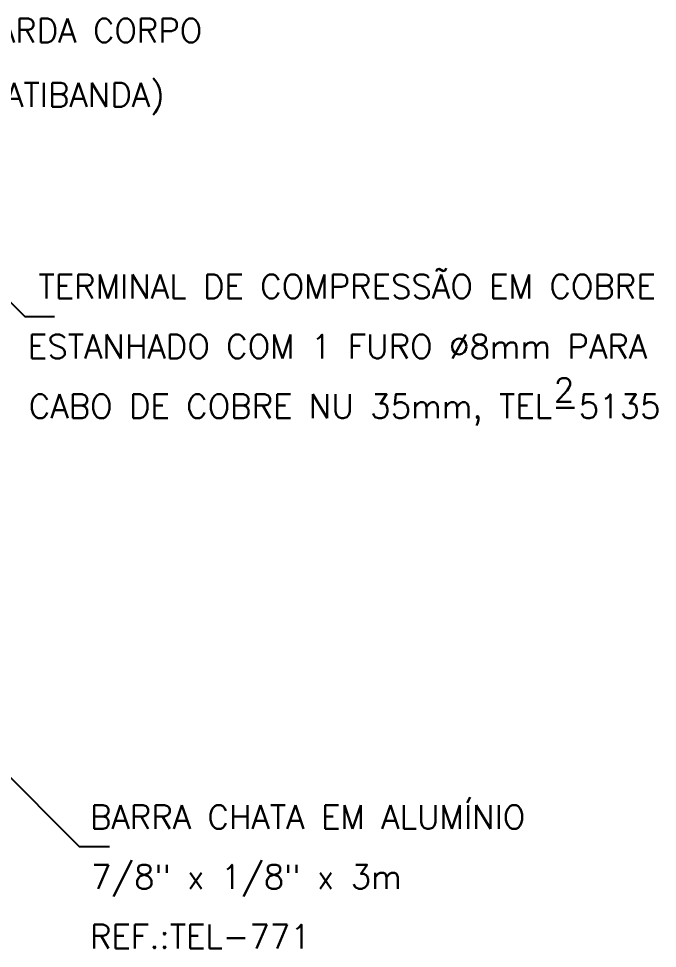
# Model space of a CAD drawing. Header units: millimetres. Extents: x -6154 to -6131.7, y -4429.1 to -4414.6.
# Drawn here: x -6137.03 to -6131.67, y -4423.23 to -4415.44 of the extents above; entities that cross this region are included whole.
import ezdxf
from ezdxf.enums import TextEntityAlignment as Align

# ---------------------------------------------------------------- set-up
doc = ezdxf.new("R2010")
doc.units = ezdxf.units.MM
doc.header["$LTSCALE"] = 10
doc.layers.add('Termotécnica', color=7, linetype='Continuous')
doc.styles.add('r80', font='romans.shx')

msp = doc.modelspace()

# ---------------------------------------------------------------- linework, layer by layer
at = {"layer": 'Termotécnica', "color": 2}
for p, q in [((-6137.8609, -4417.0569), (-6136.9756, -4417.9367)), ((-6136.9756, -4417.9367), (-6136.7256, -4417.9367)), ((-6138.0526, -4420.8444), (-6136.5171, -4422.3799)), ((-6136.2671, -4422.3799), (-6136.5171, -4422.3799))]:
    msp.add_line(p, q, dxfattribs=at)

# ---------------------------------------------------------------- texts
at = {"layer": 'Termotécnica', "color": 2, "style": 'r80'}
for s, p in [('GUARDA CORPO', (-6137.5789, -4415.6398)), ('(PLATIBANDA)', (-6137.5873, -4416.1782)), ('TERMINAL DE COMPRESSÃO EM COBRE', (-6136.8618, -4417.7837)), (' ESTANHADO COM 1 FURO %%C8mm PARA', (-6137.0874, -4418.2869)), (' CABO DE COBRE NU 35mm, TEL-5135', (-6137.0792, -4418.7876)), ('BARRA CHATA EM ALUMÍNIO', (-6136.4294, -4422.2291)), ('7/8" x 1/8" x 3m', (-6136.4203, -4422.7298)), ('REF.:TEL-771', (-6136.4295, -4423.2302))]:
    msp.add_text(s, height=0.2, dxfattribs=at).set_placement(p)
msp.add_text('2', height=0.2, dxfattribs=at).set_placement((-6132.5392, -4418.5515), align=Align.MIDDLE_LEFT)

doc.saveas('drawing.dxf')
